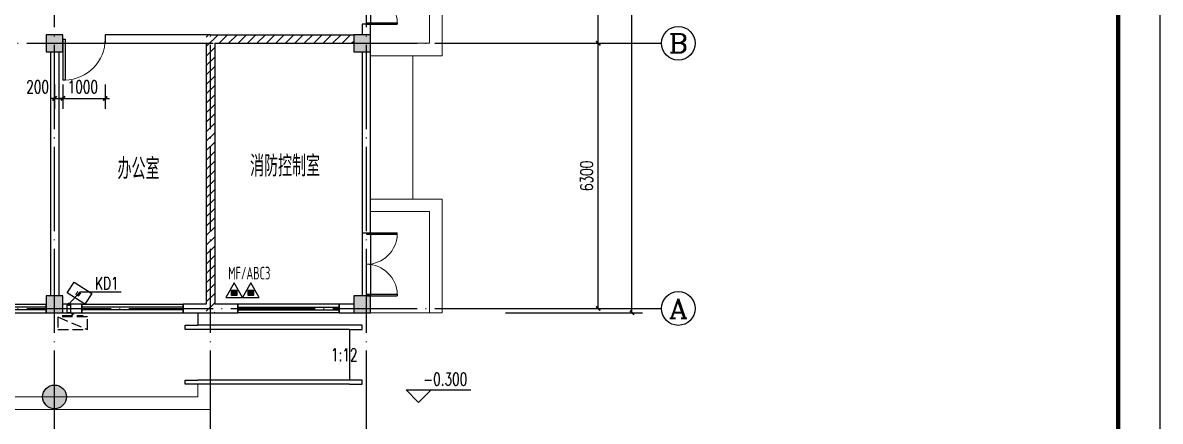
# Model space of a CAD drawing. Extents: x 6128144 to 12201635, y -1670122 to -706096.
# Drawn here: x 6321488 to 6348478, y -739061 to -729595 of the extents above; entities that cross this region are included whole.
import ezdxf
from ezdxf.enums import TextEntityAlignment as Align

# ---------------------------------------------------------------- set-up
doc = ezdxf.new("R2010")
doc.units = 0
doc.header["$LTSCALE"] = 1000
doc.header["$MEASUREMENT"] = 0
doc.linetypes.add('DASH', pattern=[0.35, 0.25, -0.1])
doc.linetypes.add('DOTE', pattern=[2.42, 2, -0.2, 0.02, -0.2])
doc.layers.get('0').update_dxf_attribs({"linetype": 'CONTINUOUS'})
doc.layers.get('Defpoints').update_dxf_attribs({"linetype": 'CONTINUOUS'})
for name, color, linetype in [('3T_GLASS', 5, 'CONTINUOUS'), ('3T_WOOD', 21, 'CONTINUOUS'), ('AXIS', 3, 'CONTINUOUS'), ('AXIS_TEXT', 7, 'CONTINUOUS'), ('COLUMN', 9, 'CONTINUOUS'), ('DIM_ELEV', 3, 'CONTINUOUS'), ('DIM_SYMB', 3, 'CONTINUOUS'), ('DOTE', 252, 'CONTINUOUS'), ('PUB_DIM', 3, 'CONTINUOUS'), ('PUB_HATCH', 8, 'CONTINUOUS'), ('PUB_TEXT', 7, 'CONTINUOUS'), ('PUB_TITLE', 4, 'CONTINUOUS'), ('STAIR', 5, 'CONTINUOUS'), ('VPIPE_DIM', 3, 'CONTINUOUS'), ('WALL', 2, 'CONTINUOUS'), ('WINDOW', 4, 'CONTINUOUS'), ('厨卫布置', 6, 'CONTINUOUS'), ('填充', 251, 'CONTINUOUS'), ('排水', 221, 'CONTINUOUS')]:
    doc.layers.add(name, color=color, linetype=linetype)
doc.styles.add('_TCH_AXIS', font='COMPLEX', dxfattribs={"bigfont": 'GBCBIG'})
doc.styles.add('_TCH_DIM', font='SIMPLEX', dxfattribs={"bigfont": 'GBCBIG'})
doc.styles.add('_TCH_DIM_T3', font='SIMPLEX', dxfattribs={"width": 0.705882, "bigfont": 'GBCBIG'})
doc.styles.add('_TCH_LABEL', font='COMPLEX', dxfattribs={"bigfont": 'GBCBIG'})
doc.styles.add('COMPLEX', font='COMPLEX')
doc.styles.add('DIM_FONT', font='SIMPLEX', dxfattribs={"width": 0.7, "bigfont": 'GBCBIG'})
doc.styles.add('schuco', font='sceie.shx', dxfattribs={"width": 0.7, "bigfont": 'sceic.shx'})
doc.styles.add('样式 1', font='sceie.shx', dxfattribs={"width": 0.7, "bigfont": 'sceic.shx'})
doc.dimstyles.new('_TCH_ARCH&&100', dxfattribs={"dimtxt": 297.5, "dimasz": 100, "dimexe": 250, "dimexo": 300, "dimgap": 126.25, "dimtad": 1, "dimdec": 0, "dimzin": 0, "dimdsep": 46, "dimtxsty": '_TCH_DIM_T3', "dimblk": 'ARCHTICK', "dimcen": 0.09, "dimclrt": 7, "dimazin": 2, "dimtfac": 1, "dimtdec": 0, "dimtix": 1, "dimtmove": 2, "dimatfit": 3, "dimfxl": 0, "dimtolj": 1, "dimtzin": 0, "dimarcsym": 0})

# ---------------------------------------------------------------- blocks, each defined once
blk = doc.blocks.new('A$C2E081725')
at = {"linetype": 'DASH'}
for p, q in [((700, 94), (0, 394)), ((600, 64), (100, 64)), ((138, 94), (138, 64)), ((350, 8), (327, 39)), ((350, 49), (350, 0)), ((350, 8), (373, 39)), ((563, 94), (563, 64))]:
    blk.add_line(p, q, dxfattribs=at)
blk.add_lwpolyline([(0, 394), (0, 94), (700, 94), (700, 394)], close=True, dxfattribs=at)
blk = doc.blocks.new('_ArchTick')
at = {"color": 0, "linetype": 'ByBlock', "const_width": 0.4}
blk.add_lwpolyline([(-0.5, -0.5), (0.5, 0.5)], dxfattribs=at)
blk = doc.blocks.new('*D2835')
at = {"layer": 'Defpoints', "color": 0}
for p in [(6322443, -730765), (6323443, -730765), (6323443, -731392)]:
    blk.add_point(p, dxfattribs=at)
at = {"layer": 'PUB_DIM', "color": 0, "lineweight": -2}
for p, q in [((6322443, -731065), (6322443, -731642)), ((6323443, -731065), (6323443, -731642)), ((6322443, -731392), (6322343, -731392)), ((6322443, -731392), (6323443, -731392)), ((6323443, -731392), (6323543, -731392))]:
    blk.add_line(p, q, dxfattribs=at)
at = {"layer": 'PUB_DIM', "color": 0, "lineweight": -2, "xscale": 100, "yscale": 100, "zscale": 100}
blk.add_blockref('_ArchTick', (6322443, -731392), dxfattribs=at)
at = {"layer": 'PUB_DIM', "color": 0, "lineweight": -2, "xscale": 100, "yscale": 100, "zscale": 100, "rotation": 180}
blk.add_blockref('_ArchTick', (6323443, -731392), dxfattribs=at)
at = {"layer": 'PUB_DIM', "color": 7, "insert": (6322914, -731117), "char_height": 297.5, "attachment_point": 5, "style": '_TCH_DIM_T3'}
blk.add_mtext('\\A1;1000', dxfattribs=at)
blk = doc.blocks.new('*D2836')
at = {"layer": 'Defpoints', "color": 0}
for p in [(6322243, -730765), (6322443, -730765), (6322443, -731392)]:
    blk.add_point(p, dxfattribs=at)
at = {"layer": 'PUB_DIM', "color": 0, "lineweight": -2}
for p, q in [((6322243, -731065), (6322243, -731642)), ((6322443, -731065), (6322443, -731642)), ((6322243, -731392), (6322143, -731392)), ((6322243, -731392), (6322443, -731392)), ((6322443, -731392), (6322543, -731392))]:
    blk.add_line(p, q, dxfattribs=at)
at = {"layer": 'PUB_DIM', "color": 0, "lineweight": -2, "xscale": 100, "yscale": 100, "zscale": 100}
blk.add_blockref('_ArchTick', (6322243, -731392), dxfattribs=at)
at = {"layer": 'PUB_DIM', "color": 0, "lineweight": -2, "xscale": 100, "yscale": 100, "zscale": 100, "rotation": 180}
blk.add_blockref('_ArchTick', (6322443, -731392), dxfattribs=at)
at = {"layer": 'PUB_DIM', "color": 7, "insert": (6321841, -731117), "char_height": 297.5, "attachment_point": 5, "style": '_TCH_DIM_T3'}
blk.add_mtext('\\A1;200', dxfattribs=at)
blk = doc.blocks.new('*D2984')
at = {"layer": 'AXIS', "color": 0, "lineweight": -2}
for p, q in [((6332943, -730082), (6335393, -730082)), ((6335143, -736382), (6335143, -730082)), ((6332943, -736382), (6335393, -736382))]:
    blk.add_line(p, q, dxfattribs=at)
at = {"layer": 'Defpoints', "color": 0}
for p in [(6332643, -730082), (6335143, -730082), (6332643, -736382)]:
    blk.add_point(p, dxfattribs=at)
at = {"layer": 'AXIS', "color": 0, "lineweight": -2, "xscale": 100, "yscale": 100, "zscale": 100}
for p, rotation in [((6335143, -730082), 90), ((6335143, -736382), 270)]:
    blk.add_blockref('_ArchTick', p, dxfattribs=dict(at, rotation=rotation))
at = {"layer": 'AXIS', "color": 7, "insert": (6334868, -733232), "char_height": 297.5, "attachment_point": 5, "rotation": 90, "style": '_TCH_DIM_T3'}
blk.add_mtext('\\A1;6300', dxfattribs=at)
blk = doc.blocks.new('*D2985')
at = {"layer": 'AXIS', "color": 0, "lineweight": -2}
for p, q in [((6332943, -727682), (6335393, -727682)), ((6335143, -730082), (6335143, -727682)), ((6332943, -730082), (6335393, -730082))]:
    blk.add_line(p, q, dxfattribs=at)
at = {"layer": 'Defpoints', "color": 0}
for p in [(6332643, -727682), (6335143, -727682), (6332643, -730082)]:
    blk.add_point(p, dxfattribs=at)
at = {"layer": 'AXIS', "color": 0, "lineweight": -2, "xscale": 100, "yscale": 100, "zscale": 100}
for p, rotation in [((6335143, -727682), 90), ((6335143, -730082), 270)]:
    blk.add_blockref('_ArchTick', p, dxfattribs=dict(at, rotation=rotation))
at = {"layer": 'AXIS', "color": 7, "insert": (6334868, -728882), "char_height": 297.5, "attachment_point": 5, "rotation": 90, "style": '_TCH_DIM_T3'}
blk.add_mtext('\\A1;2400', dxfattribs=at)
blk = doc.blocks.new('*D2987')
at = {"layer": 'AXIS', "color": 0, "lineweight": -2}
for p, q in [((6332943, -721282), (6336193, -721282)), ((6335943, -736482), (6335943, -721282)), ((6332943, -736482), (6336193, -736482))]:
    blk.add_line(p, q, dxfattribs=at)
at = {"layer": 'Defpoints', "color": 0}
for p in [(6332643, -721282), (6335943, -721282), (6332643, -736482)]:
    blk.add_point(p, dxfattribs=at)
at = {"layer": 'AXIS', "color": 0, "lineweight": -2, "xscale": 100, "yscale": 100, "zscale": 100}
for p, rotation in [((6335943, -721282), 90), ((6335943, -736482), 270)]:
    blk.add_blockref('_ArchTick', p, dxfattribs=dict(at, rotation=rotation))
at = {"layer": 'AXIS', "color": 7, "insert": (6335668, -728882), "char_height": 297.5, "attachment_point": 5, "rotation": 90, "style": '_TCH_DIM_T3'}
blk.add_mtext('\\A1;15200', dxfattribs=at)
blk = doc.blocks.new('_AXISO')
blk.add_circle((0, 0), 0.5)
at = {"layer": 'AXIS_TEXT', "style": 'COMPLEX', "width": 1.041667}
blk.add_attdef('A', text='', height=0.56, dxfattribs=at).set_placement((-0.25, -0.28), (0.25, -0.28), align=Align.FIT)
blk = doc.blocks.new('$TCHSYS$WIN2D')
for p, q in [((-0.5, 0.5), (0.5, 0.5)), ((-0.5, 0.5), (-0.5, -0.5)), ((0.5, 0.5), (0.5, -0.5)), ((0.5, 0.167), (-0.5, 0.167)), ((0.5, -0.167), (-0.5, -0.167)), ((-0.5, -0.5), (0.5, -0.5))]:
    blk.add_line(p, q)
blk = doc.blocks.new('_FZH')
blk.add_lwpolyline([(-0.5, -0.5), (0.5, -0.5), (0.5, 0.5), (-0.5, 0.5)], close=True)
at = {"layer": 'PUB_HATCH'}
blk.add_solid([(-0.5, -0.5), (0.5, -0.5), (-0.5, 0.5), (0.5, 0.5)], dxfattribs=at)
blk = doc.blocks.new('$ATTACHMENT$00000214')
h = blk.add_hatch()
h.set_pattern_fill('ANSI31', color=256, scale=200, style=0)
h.set_pattern_definition([(45, (-38543.802, -6842.639), (-17.67767, 17.67767), [])])
h.paths.add_polyline_path([(-65, 2), (65, 2), (65, -128), (-65, -128)])
for points in [[(0, 172), (-198, -172), (198, -172)], [(-65, 2), (65, 2), (65, -128), (-65, -128)]]:
    blk.add_lwpolyline(points, close=True)

msp = doc.modelspace()

# ---------------------------------------------------------------- hatches: boundary and pattern name
h = msp.add_hatch()
h.set_pattern_fill('ANSI31', color=0, scale=100)
h.set_pattern_definition([(45, (3861935.52, -348002.23), (-112.253202, 112.253202), [])])
h.paths.add_polyline_path([(6329343.1, -729882.4), (6325843.1, -729882.4), (6325843.1, -730082.4), (6329343.1, -730082.4)])
h.paths.add_polyline_path([(6325843.1, -736482.4), (6326043.1, -736482.4), (6326043.1, -730082.4), (6325843.1, -730082.4)])
at = {"layer": '填充', "linetype": 'ByBlock'}
h = msp.add_hatch(color=256, dxfattribs=at)
h.dxf.hatch_style = 1
h.paths.add_polyline_path([(6321960.3, -738482.4, 1), (6322526, -738482.4, 1)])

# ---------------------------------------------------------------- linework, layer by layer
at = {"extrusion": (0, 0, -1)}
for p, q in [((6329643.1, -729594.9), (6330374.4, -729594.9)), ((6329643.1, -729632.4), (6329643.1, -729594.9)), ((6329643.1, -729632.4), (6330374.4, -729632.4)), ((6330374.4, -729594.9), (6330374.4, -729632.4)), ((6322443.1, -729982.4), (6322493.1, -729982.4)), ((6322443.1, -729982.4), (6322443.1, -730957.4)), ((6322493.1, -729982.4), (6322493.1, -730957.4)), ((6322493.1, -730957.4), (6322443.1, -730957.4))]:
    msp.add_line(p, q, dxfattribs=at)
for p, q in [((6329643.1, -734582.4), (6330374.4, -734582.4)), ((6329643.1, -734582.4), (6329643.1, -734619.9)), ((6329643.1, -734619.9), (6330374.4, -734619.9)), ((6330374.4, -734619.9), (6330374.4, -734582.4)), ((6329643.1, -736044.9), (6330374.4, -736044.9)), ((6329643.1, -736082.4), (6329643.1, -736044.9)), ((6329643.1, -736082.4), (6330374.4, -736082.4)), ((6330374.4, -736044.9), (6330374.4, -736082.4))]:
    msp.add_line(p, q)
at = {"color": 0, "extrusion": (0, 0, -1)}
for p, q in [((6322893.1, -736282.4), (6322893.1, -736482.4)), ((6322893.1, -736282.4), (6325293.1, -736282.4)), ((6325293.1, -736482.4), (6325293.1, -736282.4)), ((6325293.1, -736349.1), (6322893.1, -736349.1)), ((6325293.1, -736415.8), (6322893.1, -736415.8)), ((6322893.1, -736482.4), (6325293.1, -736482.4))]:
    msp.add_line(p, q, dxfattribs=at)
at = {"color": 0}
for p, q in [((6326593.1, -736282.4), (6326593.1, -736482.4)), ((6328993.1, -736282.4), (6326593.1, -736282.4)), ((6328993.1, -736482.4), (6328993.1, -736282.4)), ((6326593.1, -736349.1), (6328993.1, -736349.1)), ((6326593.1, -736415.8), (6328993.1, -736415.8)), ((6328993.1, -736482.4), (6326593.1, -736482.4))]:
    msp.add_line(p, q, dxfattribs=at)
at = {"lineweight": 13, "extrusion": (0, 0, -1)}
for centre, radius, start, end in [((-6329643.1, -729613.7), 731.2, 90, 178.53072), ((-6322468.1, -729982.4), 975, 180, 268.53072)]:
    msp.add_arc(centre, radius, start, end, dxfattribs=at)
at = {"lineweight": 13}
for centre, start, end in [((6329643.1, -734601.2), 270, 358.53072), ((6329643.1, -736063.7), 1.46928, 90)]:
    msp.add_arc(centre, 731.2, start, end, dxfattribs=at)
at = {"layer": '3T_GLASS', "color": 5}
for p, q in [((6329243.1, -736782.2), (6325643.1, -736782.2)), ((6329243.1, -736882.2), (6325643.1, -736882.2)), ((6329243.1, -736882.2), (6329243.1, -738082.2)), ((6329243.1, -738082.2), (6325643.1, -738082.2)), ((6329243.1, -738182.2), (6325643.1, -738182.2))]:
    msp.add_line(p, q, dxfattribs=at)
for points in [[(6325643.1, -736882.2), (6325343.1, -736882.2), (6325343.1, -736782.2), (6325643.1, -736782.2)], [(6329243.1, -736882.2), (6329543.1, -736882.2), (6329543.1, -736782.2), (6329243.1, -736782.2)], [(6325643.1, -738182.2), (6325343.1, -738182.2), (6325343.1, -738082.2), (6325643.1, -738082.2)], [(6329243.1, -738182.2), (6329543.1, -738182.2), (6329543.1, -738082.2), (6329243.1, -738082.2)]]:
    msp.add_lwpolyline(points, dxfattribs=at)
msp.add_lwpolyline([(6328696.2, -737482.2, 0, 0, 0), (6327761.7, -737482.2, 80, 0, 0), (6327461.7, -737482.2, 0, 0, 0)], format="xyseb", dxfattribs=at)
at = {"layer": '3T_WOOD'}
msp.add_line((6325643.1, -736482.4), (6325643.1, -736782.2), dxfattribs=at)
at = {"layer": 'AXIS', "color": 0}
for p, q in [((6332643.1, -730082.4), (6336643.1, -730082.4)), ((6332643.1, -736382.4), (6336643.1, -736382.4))]:
    msp.add_line(p, q, dxfattribs=at)
at = {"layer": 'DIM_ELEV', "color": 0}
for p, q in [((6330881.8, -738614.3), (6330581.8, -738314.3)), ((6330581.8, -738314.3), (6332122, -738314.3)), ((6330881.8, -738614.3), (6331181.8, -738314.3))]:
    msp.add_line(p, q, dxfattribs=at)
at = {"layer": 'DIM_SYMB'}
msp.add_lwpolyline([(6323825.8, -735992.5), (6322844.7, -735992.5), (6322583.1, -736282.4)], dxfattribs=at)
at = {"layer": 'DIM_SYMB', "const_width": 40}
msp.add_lwpolyline([(6322596.5, -736267.6, 1), (6322569.7, -736297.3, 1)], format="xyb", close=True, dxfattribs=at)
at = {"layer": 'DOTE', "linetype": 'DOTE'}
for p, q in [((6322243.1, -739382.4), (6322243.1, -718382.4)), ((6329643.1, -739382.4), (6329643.1, -718382.4)), ((6325943.1, -739382.4), (6325943.1, -729882.4)), ((6304643.1, -730082.4), (6332643.1, -730082.4)), ((6304643.1, -736382.4), (6332643.1, -736382.4))]:
    msp.add_line(p, q, dxfattribs=at)
at = {"layer": 'PUB_TITLE', "color": 4}
msp.add_lwpolyline([(6289078.2, -753339.6), (6348478.2, -753339.6), (6348478.2, -711339.6), (6289078.2, -711339.6)], close=True, dxfattribs=at)
at = {"layer": 'PUB_TITLE', "color": 4, "const_width": 100}
msp.add_lwpolyline([(6291578.2, -752339.6), (6347478.2, -752339.6), (6347478.2, -712339.6), (6291578.2, -712339.6)], close=True, dxfattribs=at)
at = {"layer": 'STAIR', "linetype": 'ByBlock', "lineweight": 20}
for p, q in [((6331443.1, -727382.4), (6331443.1, -730382.4)), ((6331143.1, -727682.4), (6331143.1, -730082.4)), ((6329743.1, -730082.4), (6331143.1, -730082.4)), ((6329743.1, -730382.4), (6331443.1, -730382.4)), ((6329743.1, -733782.4), (6331443.1, -733782.4)), ((6331443.1, -733782.4), (6331443.1, -736482.4)), ((6329743.1, -734082.4), (6331143.1, -734082.4)), ((6331143.1, -734082.4), (6331143.1, -736482.4)), ((6329743.1, -736482.4), (6331443.1, -736482.4)), ((6325943.1, -737882.4), (6325943.1, -738782.4)), ((6325643.1, -738182.2), (6325643.1, -738482.4)), ((6307543.1, -738482.4), (6325643.1, -738482.4)), ((6307243.1, -738782.4), (6325943.1, -738782.4))]:
    msp.add_line(p, q, dxfattribs=at)
msp.add_lwpolyline([(6330743.1, -733782.4), (6330743.1, -730382.4)], dxfattribs=at)
at = {"layer": 'WALL', "linetype": 'ByBlock'}
for p, q in [((6329743.1, -729632.4), (6329543.1, -729632.4)), ((6329543.1, -729632.4), (6329543.1, -729882.4)), ((6329743.1, -729882.4), (6329743.1, -729632.4)), ((6325943.1, -729882.4), (6323443.1, -729882.4)), ((6323443.1, -729882.4), (6323443.1, -730082.4)), ((6325943.1, -729882.4), (6329343.1, -729882.4)), ((6322143.1, -730282.4), (6322143.1, -736082.4)), ((6322343.1, -730282.4), (6322343.1, -736082.4)), ((6323443.1, -730082.4), (6325843.1, -730082.4)), ((6325843.1, -730082.4), (6325843.1, -736282.4)), ((6326043.1, -730082.4), (6329343.1, -730082.4)), ((6326043.1, -730082.4), (6326043.1, -736282.4)), ((6329543.1, -730282.4), (6329543.1, -734582.4)), ((6329743.1, -734582.4), (6329743.1, -730282.4)), ((6329543.1, -734582.4), (6329743.1, -734582.4)), ((6322893.1, -736282.4), (6322443.1, -736282.4)), ((6322893.1, -736482.4), (6322893.1, -736282.4)), ((6325843.1, -736282.4), (6325293.1, -736282.4)), ((6325293.1, -736282.4), (6325293.1, -736482.4)), ((6326593.1, -736282.4), (6326043.1, -736282.4)), ((6326593.1, -736482.4), (6326593.1, -736282.4)), ((6329343.1, -736282.4), (6328993.1, -736282.4)), ((6328993.1, -736282.4), (6328993.1, -736482.4)), ((6322443.1, -736482.4), (6322893.1, -736482.4)), ((6325293.1, -736482.4), (6325943.1, -736482.4)), ((6325943.1, -736482.4), (6326593.1, -736482.4)), ((6328993.1, -736482.4), (6329343.1, -736482.4))]:
    msp.add_line(p, q, dxfattribs=at)
at = {"layer": 'WINDOW', "linetype": 'ByBlock'}
for p, q in [((6329743.1, -728132.4), (6329743.1, -729632.4)), ((6329543.1, -734582.4), (6329543.1, -736082.4)), ((6329743.1, -734582.4), (6329743.1, -736082.4))]:
    msp.add_line(p, q, dxfattribs=at)
at = {"layer": '厨卫布置'}
msp.add_lwpolyline([(6323125.9, -736030), (6322963.8, -736282.4), (6322543.1, -736012.2), (6322705.3, -735759.8)], close=True, dxfattribs=at)
at = {"layer": '填充', "linetype": 'ByBlock'}
msp.add_circle((6322243.1, -738482.4), 282.8, dxfattribs=at)
at = {"layer": '排水'}
msp.add_lwpolyline([(6322623.1, -736482.4), (6322543.1, -736482.4), (6322543.1, -736282.4), (6322623.1, -736282.4)], close=True, dxfattribs=at)

# ---------------------------------------------------------------- block references
at = {"layer": 'AXIS', "color": 0}
ref = msp.add_blockref('_AXISO', (6337043.1, -730082.4), dxfattribs=dict(at, xscale=800, yscale=800, zscale=800))
ref.add_attrib('A', 'B', dxfattribs={"layer": 'AXIS_TEXT', "color": 0, "height": 452.5, "style": '_TCH_AXIS', "width": 1.235294}).set_placement((6336816.8, -730308.7), (6337269.4, -730308.7), align=Align.FIT)
ref = msp.add_blockref('_AXISO', (6337043.1, -736382.4), dxfattribs=dict(at, xscale=800, yscale=800, zscale=800))
ref.add_attrib('A', 'A', dxfattribs={"layer": 'AXIS_TEXT', "color": 0, "height": 452.5, "style": '_TCH_AXIS', "width": 1.166667}).set_placement((6336816.8, -736608.7), (6337269.4, -736608.7), align=Align.FIT)
at = {"layer": 'COLUMN', "linetype": 'ByBlock', "xscale": 400, "yscale": 400, "zscale": 400}
for p in [(6322243.1, -730082.4), (6329543.1, -730082.4), (6322243.1, -736282.4), (6329543.1, -736282.4)]:
    msp.add_blockref('_FZH', p, dxfattribs=at)
at = {"layer": 'VPIPE_DIM', "color": 7, "linetype": 'Continuous'}
for p in [(6326503.2, -735946.1), (6326900, -735946.1)]:
    msp.add_blockref('$ATTACHMENT$00000214', p, dxfattribs=at)
at = {"layer": 'WINDOW', "xscale": -1900.000002484769, "yscale": 200.0000009590294, "zscale": -1900.000002484769, "rotation": 179.9999999839373}
msp.add_blockref('$TCHSYS$WIN2D', (6321093.1, -736382.4), dxfattribs=at)
at = {"layer": '厨卫布置', "rotation": 180}
msp.add_blockref('A$C2E081725', (6323021, -736488.1), dxfattribs=at)

# ---------------------------------------------------------------- texts
at = {"style": 'schuco', "width": 0.7}
for s, p in [('办公室', (6323737.3, -733313)), ('消防控制室', (6326881.6, -733247.6))]:
    msp.add_text(s, height=500, dxfattribs=at).set_placement(p)
at = {"layer": 'PUB_TEXT', "color": 7, "style": '样式 1', "width": 0.7}
msp.add_text('MF/ABC3', height=300, dxfattribs=at).set_placement((6326363.6, -735692.9))
at = {"layer": 'PUB_TEXT', "style": '_TCH_LABEL', "width": 0.705882}
msp.add_text('KD1', height=297.5, dxfattribs=at).set_placement((6323200.5, -735932.5))
at = {"layer": 'PUB_TEXT', "color": 5, "style": '_TCH_DIM', "width": 0.705882}
msp.add_text('1:12', height=297.5, dxfattribs=at).set_placement((6328801.2, -737630.9))
at = {"layer": 'PUB_TEXT', "color": 0, "style": '_TCH_DIM', "width": 0.705882}
msp.add_text('-0.300', height=297.5, dxfattribs=at).set_placement((6330992, -738209.3))
at = {"layer": '厨卫布置', "style": 'DIM_FONT', "width": 0.494118}
msp.add_text('LW', height=89.65, rotation=327.28331, dxfattribs=at).set_placement((6322739.2, -736047.9))

# ---------------------------------------------------------------- dimensions: what is measured, and where the dimension line sits
at = {"layer": 'AXIS', "color": 0}
for p1, p2, distance, picture, middle in [((6332643.1, -736482.4), (6332643.1, -721282.4), -3300, '*D2987', (6335668.1, -728882.4)), ((6332643.1, -730082.4), (6332643.1, -727682.4), -2500, '*D2985', (6334868.1, -728882.4)), ((6332643.1, -736382.4), (6332643.1, -730082.4), -2500, '*D2984', (6334868.1, -733232.4))]:
    dim = msp.add_aligned_dim(p1=p1, p2=p2, distance=distance, dimstyle='_TCH_ARCH&&100', dxfattribs=at)
    dim.commit()
    dim.dimension.update_dxf_attribs({"geometry": picture, "text_midpoint": middle})
at = {"layer": 'PUB_DIM', "color": 0}
for base, p1, p2, picture, middle in [((6322443.1, -731392.4), (6322243.1, -730765.5), (6322443.1, -730765.5), '*D2836', (6321841.2, -731117.4)), ((6323443.1, -731392.4), (6322443.1, -730765.5), (6323443.1, -730765.5), '*D2835', (6322914.3, -731117.4))]:
    dim = msp.add_linear_dim(base=base, p1=p1, p2=p2, angle=359.99996, dimstyle='_TCH_ARCH&&100', dxfattribs=at)
    dim.commit()
    dim.dimension.update_dxf_attribs({"geometry": picture, "text_midpoint": middle, "dimtype": 161})

doc.saveas('drawing.dxf')
